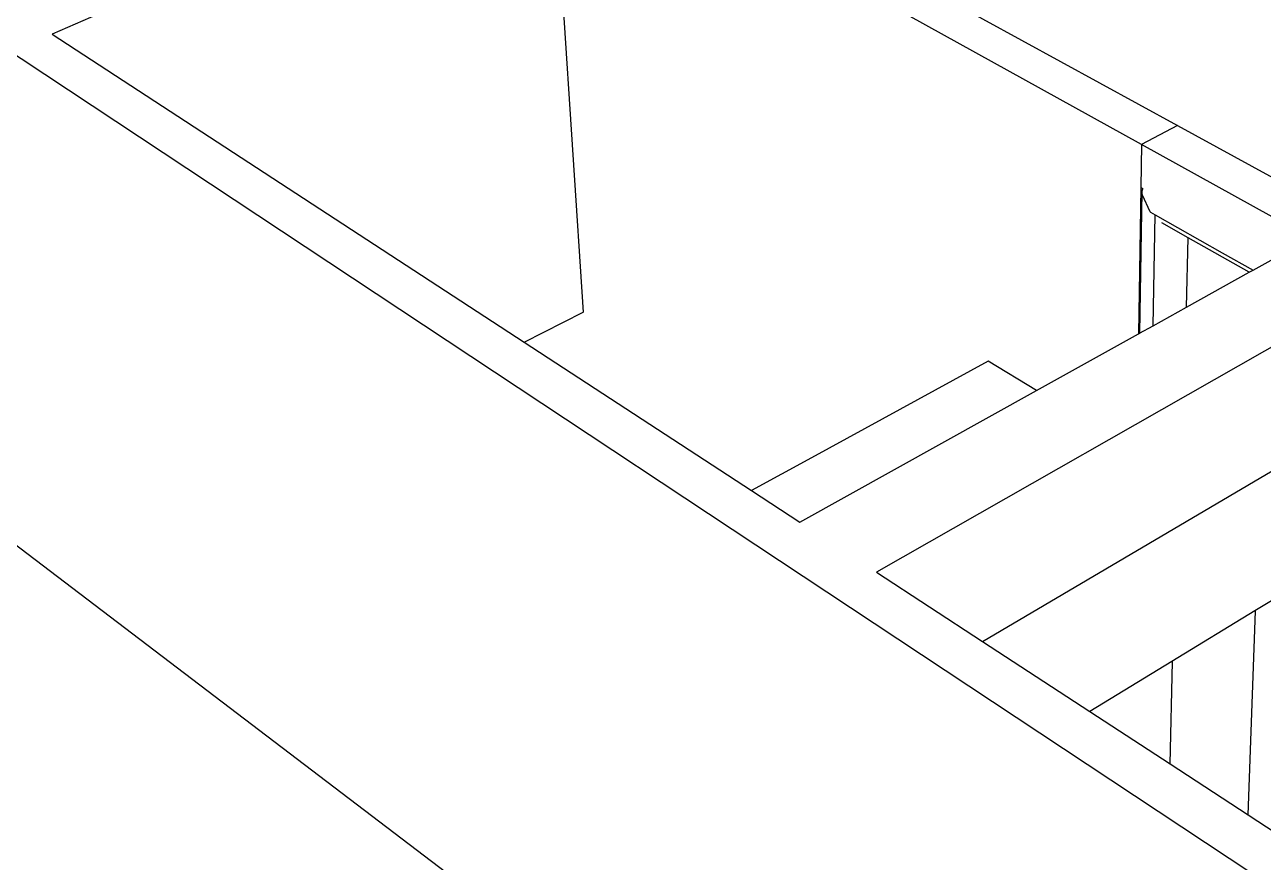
# Model space of a CAD drawing. Header units: millimetres. Extents: x -650 to 3773, y 316 to 2389.
# Drawn here: x 2963 to 3322, y 1057.6 to 1300.4 of the extents above; entities that cross this region are included whole.
import ezdxf

# ---------------------------------------------------------------- set-up
doc = ezdxf.new("R2010")
doc.units = ezdxf.units.MM

# ---------------------------------------------------------------- blocks, each defined once
blk = doc.blocks.new('A$C727f0937')
for p, q in [((857.43, 176.07), (0, 743.74)), ((427.25, 632.58), (282.79, 569.65)), ((427.25, 632.58), (436.68, 489.04)), ((598.49, 537.62), (427.25, 632.58)), ((476.26, 615.87), (608.96, 543.13)), ((36.3, 600.98), (826.51, 0)), ((282.79, 569.65), (419.57, 480.33)), ((608.96, 543.13), (598.49, 537.62)), ((608.96, 543.13), (657.95, 516.28)), ((598.49, 537.62), (598.3, 525.18)), ((647.49, 510.46), (598.49, 537.62)), ((598.3, 525.18), (597.62, 482.73)), ((598.3, 525.18), (598.91, 524.84)), ((598.82, 524.76), (598.58, 524)), ((598.6, 524.02), (598.84, 524.77)), ((598.84, 524.77), (598.82, 524.76)), ((598.84, 524.78), (598.91, 524.84)), ((598.84, 524.77), (598.84, 524.78)), ((598.91, 524.84), (598.99, 524.9)), ((598.58, 524), (597.91, 482.9)), ((598.83, 522.98), (598.6, 524.02)), ((601.03, 518.11), (598.83, 522.98)), ((601.09, 518.02), (601.03, 518.11)), ((601.09, 518.02), (602.44, 517.25)), ((601.86, 485.09), (602.44, 517.25)), ((602.44, 517.25), (621.88, 506.25)), ((611.98, 510.59), (604.36, 514.9)), ((611.53, 490.47), (611.98, 510.59)), ((629.7, 500.57), (611.98, 510.59)), ((621.88, 506.25), (630.84, 501.2)), ((680.27, 504.04), (521.65, 413.67)), ((630.84, 501.2), (636.05, 504.1)), ((611.53, 490.47), (629.7, 500.57)), ((629.7, 500.57), (630.84, 501.2)), ((419.57, 480.33), (436.68, 489.04)), ((436.68, 489.04), (436.76, 489.07)), ((601.86, 485.09), (611.53, 490.47)), ((597.91, 482.9), (601.86, 485.09)), ((568.1, 466.33), (597.62, 482.73)), ((597.62, 482.73), (597.91, 482.9)), ((419.57, 480.33), (485.49, 437.29)), ((554.07, 474.82), (502.81, 446.77)), ((568.1, 466.33), (554.07, 474.82)), ((499.46, 428.17), (568.1, 466.33)), ((552.44, 393.57), (671.81, 463.94)), ((502.81, 446.77), (485.49, 437.29)), ((485.49, 437.29), (499.46, 428.17)), ((654.84, 416.74), (631.38, 402.43)), ((521.65, 413.67), (552.44, 393.57)), ((631.38, 402.43), (607.31, 387.74)), ((629.46, 343.27), (631.51, 402.35)), ((631.51, 402.35), (631.38, 402.43)), ((552.44, 393.57), (583.56, 373.25)), ((607.31, 387.74), (583.56, 373.25)), ((606.79, 358.08), (607.44, 387.66)), ((607.44, 387.66), (607.31, 387.74)), ((583.56, 373.25), (606.79, 358.08)), ((606.79, 358.08), (629.46, 343.27)), ((629.46, 343.27), (637.55, 337.99))]:
    blk.add_line(p, q)

msp = doc.modelspace()

# ---------------------------------------------------------------- block references
msp.add_blockref('A$C727f0937', (2688.2, 728.07))

doc.saveas('drawing.dxf')
